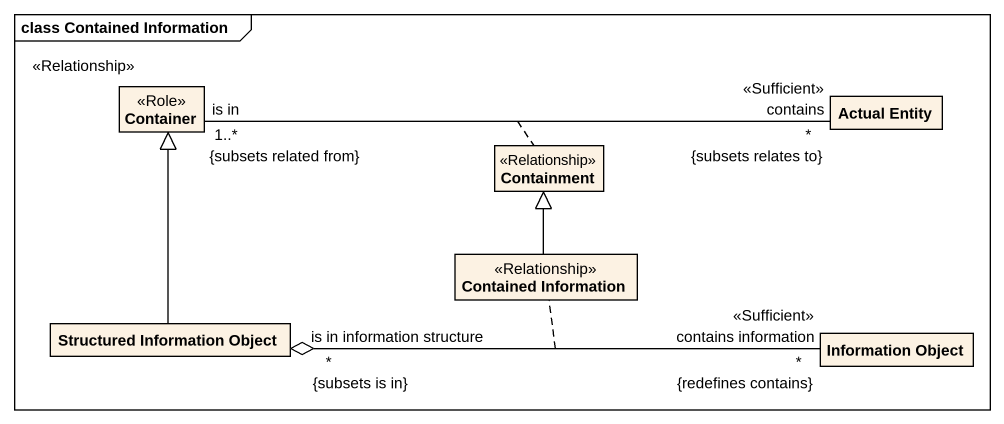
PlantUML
@startuml
mainframe class Contained Information
hide circle
hide empty members
class Container <<Role>>
class "Actual Entity" as Actual_Entity
class Containment <<Relationship>>
class "Contained Information" as Contained_Information <<Relationship>>
class "Structured Information Object" as Structured_Information
class "Information Object" as Information_Object
Container "is in\n1..*\n{subsets related from}" -right- "contains\n<<Sufficient>>\n*\n{subsets relates to}" Actual_Entity
(Container, Actual_Entity) .. Containment
Contained_Information -up-|> Containment
Structured_Information -up-|> Container
Structured_Information "is in information structure\n{subsets is in}\n*" o-right- "contains information\n{redefines contains}\n*\n<<Sufficient>>" Information_Object : <<Relationship>>
(Structured_Information, Information_Object) .. Contained_Information
@enduml
